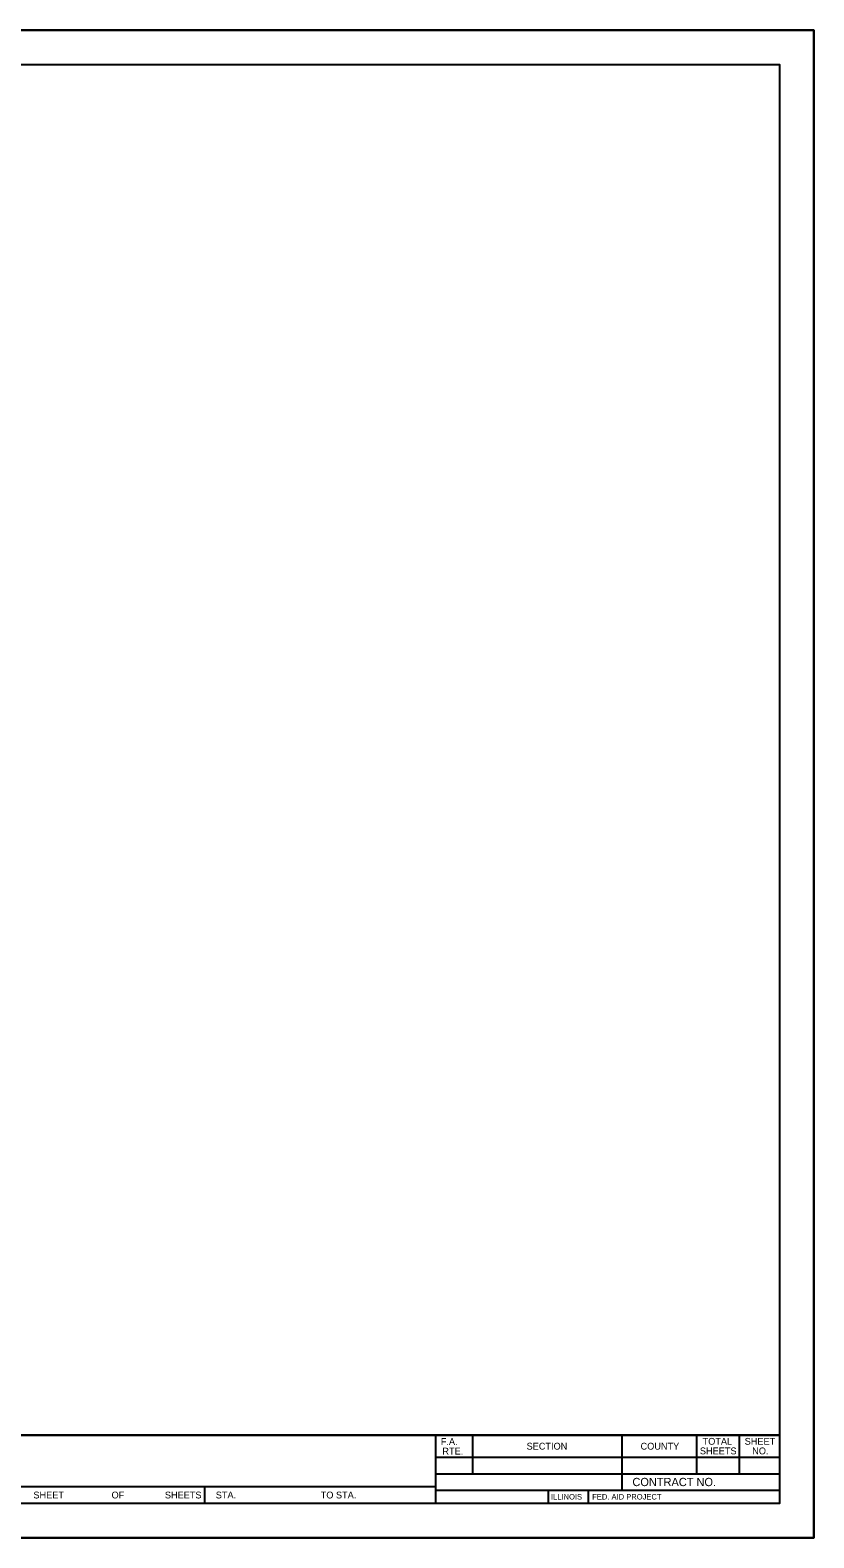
# Model space of a CAD drawing. Extents: x 1709823 to 1716999, y 1398858 to 1402388.
# Drawn here: x 1714593.7 to 1714822.6, y 1401895.1 to 1402335.1 of the extents above; entities that cross this region are included whole.
import ezdxf

# ---------------------------------------------------------------- set-up
doc = ezdxf.new("R2010")
doc.units = 0
for name, color, linetype in [('Level 48', 7, 'Continuous'), ('Sheets_50 Reference Boundary', 7, 'Continuous'), ('Sheets_General Details', 7, 'Continuous'), ('Sheets_Printer Plotting Border', 7, 'Continuous')]:
    doc.layers.add(name, color=color, linetype=linetype)

msp = doc.modelspace()

# ---------------------------------------------------------------- linework, layer by layer
at = {"layer": 'Level 48'}
msp.add_lwpolyline([(1714142.57, 1402335.05), (1714822.57, 1402335.05), (1714822.57, 1401895.05), (1714142.57, 1401895.05)], close=True, dxfattribs=at)
at = {"layer": 'Sheets_50 Reference Boundary'}
msp.add_lwpolyline([(1714182.57, 1402325.05), (1714812.57, 1402325.05), (1714812.57, 1401925.05), (1714182.57, 1401925.05)], close=True, dxfattribs=at)
at = {"layer": 'Sheets_General Details'}
for p, q in [((1714822.57, 1402335.05), (1714142.57, 1402335.05)), ((1714822.57, 1401895.05), (1714822.57, 1402335.05)), ((1714182.57, 1401925.05), (1714812.57, 1401925.05)), ((1714712.06, 1401925.05), (1714712.06, 1401905.05)), ((1714722.86, 1401925.05), (1714722.86, 1401913.75)), ((1714766.46, 1401925.05), (1714766.46, 1401908.95)), ((1714788.3, 1401925.05), (1714788.3, 1401913.75)), ((1714800.72, 1401925.05), (1714800.72, 1401913.75)), ((1714712.06, 1401918.55), (1714812.57, 1401918.55)), ((1714712.06, 1401913.75), (1714812.57, 1401913.75)), ((1714558.06, 1401910.05), (1714712.06, 1401910.05)), ((1714644.57, 1401910.05), (1714644.57, 1401905.05)), ((1714712.06, 1401908.95), (1714812.57, 1401908.95)), ((1714745, 1401908.95), (1714745, 1401905.05)), ((1714756.6, 1401908.95), (1714756.6, 1401905.05)), ((1714822.57, 1401895.05), (1714142.57, 1401895.05))]:
    msp.add_line(p, q, dxfattribs=at)
msp.add_lwpolyline([(1714182.57, 1402325.05), (1714812.57, 1402325.05), (1714812.57, 1401905.05), (1714182.57, 1401905.05)], close=True, dxfattribs=at)
at = {"layer": 'Sheets_Printer Plotting Border'}
msp.add_lwpolyline([(1714142.57, 1401895.05), (1714822.57, 1401895.05), (1714822.57, 1402335.05), (1714142.57, 1402335.05)], close=True, dxfattribs=at)

# ---------------------------------------------------------------- texts
at = {"layer": 'Sheets_General Details'}
for s, height, p in [('F.A.  ', 2, (1714713.6, 1401922.15)), ('TOTAL', 2, (1714790.07, 1401922.22)), ('SHEET', 2, (1714802.36, 1401922.22)), ('RTE.', 2, (1714714.06, 1401919.35)), ('SECTION', 2, (1714738.66, 1401920.8)), ('COUNTY', 2, (1714771.95, 1401920.8)), ('SHEETS', 2, (1714789.28, 1401919.42)), ('NO.', 2, (1714804.56, 1401919.42)), ('CONTRACT NO.      ', 2.4, (1714769.57, 1401910.15)), ('SHEET', 2, (1714594.61, 1401906.55)), ('OF', 2, (1714617.43, 1401906.55)), ('SHEETS', 2, (1714633.01, 1401906.55)), ('STA.', 2, (1714647.87, 1401906.55)), ('TO STA.', 2, (1714678.53, 1401906.55)), ('ILLINOIS', 1.6, (1714745.78, 1401906.24)), ('FED. AID PROJECT', 1.6, (1714757.82, 1401906.24))]:
    msp.add_text(s, height=height, dxfattribs=at).set_placement(p)

doc.saveas('drawing.dxf')
